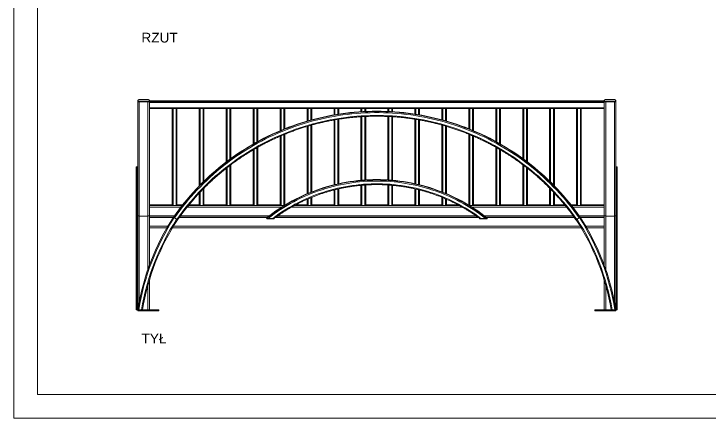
# Model space of a CAD drawing. Header units: millimetres. Extents: x -10595 to -4655, y -2537 to 1663.
# Drawn here: x -10595 to -7625, y -2537 to -812 of the extents above; entities that cross this region are included whole.
import ezdxf

# ---------------------------------------------------------------- set-up
doc = ezdxf.new("R2010")
doc.units = ezdxf.units.MM
doc.layers.add('tabelka', color=155, linetype='Continuous')
doc.layers.add('WYMIAR', color=96, linetype='Continuous')

# ---------------------------------------------------------------- blocks, each defined once
blk = doc.blocks.new('tyl')
at = {"linetype": 'Continuous', "lineweight": 0}
for p, q in [((1785.1, 625.4), (1782.1, 625)), ((1782.1, 625), (1782.1, 619.2)), ((1825.9, 625.4), (1785.1, 625.4)), ((1828.9, 625), (1825.9, 625.4)), ((1828.9, 619.2), (1828.9, 625)), ((3775.1, 625.4), (3772.1, 625)), ((3772.1, 625), (3772.1, 619.2)), ((3815.9, 625.4), (3775.1, 625.4)), ((3818.9, 625), (3815.9, 625.4)), ((3818.9, 619.2), (3818.9, 625)), ((1780.5, 617.4), (1780.5, 622.7)), ((1780.5, 129), (1780.5, 617.4)), ((1782.1, 619.2), (1785.1, 618.7)), ((1782.1, 619.2), (1782.1, 617.2)), ((1782.1, 617.2), (1785.1, 616.8)), ((1785.1, 618.7), (1825.9, 618.7)), ((1785.1, 618.7), (1785.1, 616.8)), ((1785.1, 616.8), (1825.9, 616.8)), ((1786.9, 128.5), (1786.9, 616.5)), ((1824.1, 616.5), (1786.9, 616.5)), ((1824.1, 128.5), (1824.1, 616.5)), ((1825.9, 618.7), (1828.9, 619.2)), ((1825.9, 618.7), (1825.9, 616.8)), ((1825.9, 616.8), (1828.9, 617.2)), ((1828.9, 619.2), (1828.9, 617.2)), ((1830.5, 622.7), (1830.5, 617.4)), ((3770.5, 620.2), (1830.5, 620.2)), ((3770.5, 620.2), (1830.5, 620.2)), ((1830.5, 129), (1830.5, 617.4)), ((3770.5, 617.1), (1830.5, 617.1)), ((3770.5, 612.6), (1830.5, 612.6)), ((3770.5, 622.7), (3770.5, 617.4)), ((3770.5, 617.4), (3770.5, 129)), ((3772.1, 619.2), (3772.1, 617.2)), ((3772.1, 619.2), (3775.1, 618.7)), ((3772.1, 617.2), (3775.1, 616.8)), ((3775.1, 618.7), (3775.1, 616.8)), ((3775.1, 618.7), (3815.9, 618.7)), ((3775.1, 616.8), (3815.9, 616.8)), ((3776.9, 616.5), (3776.9, 128.5)), ((3776.9, 616.5), (3814.1, 616.5)), ((3814.1, 616.5), (3814.1, 128.5)), ((3815.9, 618.7), (3818.9, 619.2)), ((3815.9, 618.7), (3815.9, 616.8)), ((3815.9, 616.8), (3818.9, 617.2)), ((3818.9, 619.2), (3818.9, 617.2)), ((3820.5, 617.4), (3820.5, 622.7)), ((3820.5, 617.4), (3820.5, 129)), ((3770.5, 590.8), (1830.5, 590.8)), ((1830.5, 587.3), (3770.5, 587.3)), ((1927.9, 175.6), (1927.9, 587.3)), ((1928, 173.5), (1928, 587.3)), ((1932, 172.8), (1932, 587.3)), ((1944, 172.8), (1944, 587.3)), ((1948, 173.5), (1948, 587.3)), ((2042.9, 257), (2042.9, 587.3)), ((2043, 257), (2043, 587.3)), ((2047, 261.1), (2047, 587.3)), ((2059, 273.1), (2059, 587.3)), ((2063, 277), (2063, 587.3)), ((2157.9, 359), (2157.9, 587.3)), ((2158, 359.1), (2158, 587.3)), ((2162, 362.1), (2162, 587.3)), ((2174, 371.1), (2174, 587.3)), ((2178, 374), (2178, 587.3)), ((2272.9, 435.5), (2272.9, 587.3)), ((2273, 435.6), (2273, 587.3)), ((2277, 437.8), (2277, 587.3)), ((2289, 444.6), (2289, 587.3)), ((2293, 446.7), (2293, 587.3)), ((2387.9, 492.6), (2387.9, 587.3)), ((2388, 492.6), (2388, 587.3)), ((2392, 494.3), (2392, 587.3)), ((2404, 499.2), (2404, 587.3)), ((2408, 500.8), (2408, 587.3)), ((2502.9, 533.5), (2502.9, 587.3)), ((2503, 533.5), (2503, 587.3)), ((2507, 534.7), (2507, 587.3)), ((2519, 538.1), (2519, 587.3)), ((2523, 539.1), (2523, 587.3)), ((2617.9, 560.2), (2617.9, 587.3)), ((2618, 560.2), (2618, 587.3)), ((2622, 560.9), (2622, 587.3)), ((2634, 562.9), (2634, 587.3)), ((2638, 563.5), (2638, 587.3)), ((2732.9, 573.9), (2732.9, 587.3)), ((2733, 573.9), (2733, 587.3)), ((2737, 574.2), (2737, 587.3)), ((2749, 574.8), (2749, 587.3)), ((2753, 575), (2753, 587.3)), ((2847.9, 575), (2847.9, 587.3)), ((2848, 575), (2848, 587.3)), ((2852, 574.8), (2852, 587.3)), ((2864, 574.2), (2864, 587.3)), ((2868, 573.9), (2868, 587.3)), ((2962.9, 563.5), (2962.9, 587.3)), ((2963, 563.5), (2963, 587.3)), ((2967, 562.9), (2967, 587.3)), ((2979, 560.9), (2979, 587.3)), ((2983, 560.2), (2983, 587.3)), ((3077.9, 539.2), (3077.9, 587.3)), ((3078, 539.2), (3078, 587.3)), ((3082, 538.1), (3082, 587.3)), ((3094, 534.7), (3094, 587.3)), ((3098, 533.5), (3098, 587.3)), ((3192.9, 500.8), (3192.9, 587.3)), ((3193, 500.8), (3193, 587.3)), ((3197, 499.2), (3197, 587.3)), ((3209, 494.3), (3209, 587.3)), ((3213, 492.6), (3213, 587.3)), ((3307.9, 446.8), (3307.9, 587.3)), ((3308, 446.8), (3308, 587.3)), ((3312, 444.6), (3312, 587.3)), ((3324, 437.8), (3324, 587.3)), ((3328, 435.6), (3328, 587.3)), ((3422.9, 374), (3422.9, 587.3)), ((3423, 374), (3423, 587.3)), ((3427, 371.1), (3427, 587.3)), ((3439, 362.1), (3439, 587.3)), ((3443, 359.1), (3443, 587.3)), ((3537.9, 277), (3537.9, 587.3)), ((3538, 277), (3538, 587.3)), ((3542, 273.1), (3542, 587.3)), ((3554, 261.1), (3554, 587.3)), ((3558, 257), (3558, 587.3)), ((3652.9, 175.6), (3652.9, 587.3)), ((3653, 173.5), (3653, 587.3)), ((3657, 172.8), (3657, 587.3)), ((3669, 172.8), (3669, 587.3)), ((3673, 173.5), (3673, 587.3)), ((2617.9, 261.8), (2617.9, 538.3)), ((2618, 261.8), (2618, 538.4)), ((2622, 262.8), (2622, 539.1)), ((2634, 265.6), (2634, 541.1)), ((2638, 266.5), (2638, 541.7)), ((2732.9, 281), (2732.9, 552.3)), ((2733, 281), (2733, 552.3)), ((2737, 281.4), (2737, 552.6)), ((2749, 282.3), (2749, 553.2)), ((2753, 282.5), (2753, 553.4)), ((2847.9, 282.6), (2847.9, 553.4)), ((2848, 282.5), (2848, 553.4)), ((2852, 282.3), (2852, 553.2)), ((2864, 281.4), (2864, 552.6)), ((2868, 281.1), (2868, 552.3)), ((2962.9, 266.5), (2962.9, 541.7)), ((2963, 266.5), (2963, 541.7)), ((2967, 265.6), (2967, 541.1)), ((2979, 262.8), (2979, 539.1)), ((2983, 261.8), (2983, 538.4)), ((2502.9, 223.3), (2502.9, 511.1)), ((2503, 223.4), (2503, 511.1)), ((2507, 225.1), (2507, 512.3)), ((2519, 230), (2519, 515.7)), ((2523, 231.5), (2523, 516.8)), ((3077.9, 231.6), (3077.9, 516.9)), ((3078, 231.6), (3078, 516.8)), ((3082, 230), (3082, 515.7)), ((3094, 225.1), (3094, 512.3)), ((3098, 223.4), (3098, 511.1)), ((2404, 172.8), (2404, 476)), ((2408, 174.7), (2408, 477.6)), ((3192.9, 175.6), (3192.9, 477.7)), ((3193, 174.7), (3193, 477.7)), ((3197, 172.8), (3197, 476)), ((2387.9, 175.6), (2387.9, 469.3)), ((2388, 173.5), (2388, 469.3)), ((2392, 172.8), (2392, 471)), ((3209, 172.8), (3209, 471)), ((3213, 173.5), (3213, 469.3)), ((2289, 172.8), (2289, 420.1)), ((2293, 173.5), (2293, 422.3)), ((3307.9, 175.6), (3307.9, 422.4)), ((3308, 173.5), (3308, 422.3)), ((3312, 172.8), (3312, 420.1)), ((2272.9, 175.6), (2272.9, 410.8)), ((2273, 173.5), (2273, 410.8)), ((2277, 172.8), (2277, 413.2)), ((3324, 172.8), (3324, 413.2)), ((3328, 173.5), (3328, 410.8)), ((1780.5, 363.5), (1780.4, 346.3)), ((1780.5, 363.9), (1780.5, 363.5)), ((1780.5, 353.2), (1780.5, 363.5)), ((3820.5, 364.5), (3820.6, 363.5)), ((3820.6, 353.2), (3820.6, 363.5)), ((3820.6, 363.5), (3820.8, 346.3)), ((1774.5, 338), (1774.5, -271.5)), ((1775, 338.5), (1775, -271.5)), ((1775, 338.5), (1780, 338.5)), ((1780, 338.5), (1780, -271.5)), ((1780.4, 336), (1780.5, 353.2)), ((1780.4, 336), (1780.4, 346.3)), ((2157.9, 175.6), (2157.9, 332.1)), ((2158, 173.5), (2158, 332.2)), ((2162, 172.8), (2162, 335.3)), ((2174, 172.8), (2174, 344.5)), ((2178, 173.5), (2178, 347.5)), ((3422.9, 175.6), (3422.9, 347.6)), ((3423, 173.5), (3423, 347.5)), ((3427, 172.8), (3427, 344.5)), ((3439, 172.8), (3439, 335.3)), ((3443, 173.5), (3443, 332.2)), ((3820.8, 336), (3820.6, 353.2)), ((3820.8, 336), (3820.8, 346.3)), ((3821, 338.5), (3821, -271.5)), ((3826, 338.5), (3821, 338.5)), ((3826, 338.5), (3826, -271.5)), ((3826.5, 338), (3826.5, -271.5)), ((2059, 172.8), (2059, 243.1)), ((2063, 173.5), (2063, 247.2)), ((2617.9, 175.6), (2617.9, 239.6)), ((2618, 173.5), (2618, 239.6)), ((2622, 172.8), (2622, 240.6)), ((2634, 172.8), (2634, 243.5)), ((2638, 173.5), (2638, 244.4)), ((2732.9, 175.6), (2732.9, 259.4)), ((2733, 173.5), (2733, 259.4)), ((2737, 172.8), (2737, 259.7)), ((2749, 172.8), (2749, 260.7)), ((2753, 173.5), (2753, 260.9)), ((2847.9, 175.6), (2847.9, 260.9)), ((2848, 173.5), (2848, 260.9)), ((2852, 172.8), (2852, 260.7)), ((2864, 172.8), (2864, 259.7)), ((2868, 173.5), (2868, 259.4)), ((2962.9, 175.6), (2962.9, 244.4)), ((2963, 173.5), (2963, 244.4)), ((2967, 172.8), (2967, 243.5)), ((2979, 172.8), (2979, 240.6)), ((2983, 173.5), (2983, 239.6)), ((3537.9, 175.6), (3537.9, 247.3)), ((3538, 173.5), (3538, 247.3)), ((3542, 172.8), (3542, 243.1)), ((2042.9, 175.6), (2042.9, 226.3)), ((2043, 173.5), (2043, 226.4)), ((2047, 172.8), (2047, 230.6)), ((2523, 173.5), (2523, 208.4)), ((3077.9, 175.6), (3077.9, 208.4)), ((3078, 173.5), (3078, 208.4)), ((3554, 172.8), (3554, 230.6)), ((3558, 173.5), (3558, 226.4)), ((2502.9, 175.6), (2502.9, 200)), ((2503, 173.5), (2503, 200)), ((2507, 172.8), (2507, 201.7)), ((2519, 172.8), (2519, 206.8)), ((3082, 172.8), (3082, 206.8)), ((3094, 172.8), (3094, 201.7)), ((3098, 173.5), (3098, 200)), ((1927.9, 176.1), (1830.5, 176.1)), ((1830.5, 176), (1927.9, 176)), ((1830.5, 173.1), (1928.9, 173.1)), ((1830.5, 165.6), (1964, 165.6)), ((1927.9, 175.6), (1928, 173.5)), ((1932, 172.8), (1944, 172.8)), ((1947.1, 173.1), (1969.7, 173.1)), ((1972.1, 176.1), (1948, 176.1)), ((1948, 176), (1972, 176)), ((1990.6, 165.6), (2393.4, 165.6)), ((1996.6, 173.1), (2043.9, 173.1)), ((1999, 176), (2042.9, 176)), ((2042.9, 176.1), (1999.1, 176.1)), ((2042.9, 175.6), (2043, 173.5)), ((2047, 172.8), (2059, 172.8)), ((2062.1, 173.1), (2158.9, 173.1)), ((2157.9, 176.1), (2063, 176.1)), ((2063, 176), (2157.9, 176)), ((2157.9, 175.6), (2158, 173.5)), ((2162, 172.8), (2174, 172.8)), ((2177.1, 173.1), (2273.9, 173.1)), ((2272.9, 176.1), (2178, 176.1)), ((2178, 176), (2272.9, 176)), ((2272.9, 175.6), (2273, 173.5)), ((2277, 172.8), (2289, 172.8)), ((2292.1, 173.1), (2388.9, 173.1)), ((2387.9, 176.1), (2293, 176.1)), ((2293, 176), (2387.9, 176)), ((2387.9, 175.6), (2388, 173.5)), ((2392, 172.8), (2404, 172.8)), ((2410.4, 176.1), (2408, 176.1)), ((2408, 176), (2410.2, 176)), ((2434.8, 165.6), (3166.2, 165.6)), ((2448.1, 173.1), (2503.9, 173.1)), ((2453.7, 176), (2502.9, 176)), ((2502.9, 176.1), (2453.9, 176.1)), ((2502.9, 175.6), (2503, 173.5)), ((2507, 172.8), (2519, 172.8)), ((2522.1, 173.1), (2618.9, 173.1)), ((2617.9, 176.1), (2523, 176.1)), ((2523, 176), (2617.9, 176)), ((2617.9, 175.6), (2618, 173.5)), ((2622, 172.8), (2634, 172.8)), ((2637.1, 173.1), (2733.9, 173.1)), ((2732.9, 176.1), (2638, 176.1)), ((2638, 176), (2732.9, 176)), ((2732.9, 175.6), (2733, 173.5)), ((2737, 172.8), (2749, 172.8)), ((2752.1, 173.1), (2848.9, 173.1)), ((2847.9, 176.1), (2753, 176.1)), ((2753, 176), (2847.9, 176)), ((2847.9, 175.6), (2848, 173.5)), ((2852, 172.8), (2864, 172.8)), ((2867.1, 173.1), (2963.9, 173.1)), ((2962.9, 176.1), (2868, 176.1)), ((2868, 176), (2962.9, 176)), ((2962.9, 175.6), (2963, 173.5)), ((2967, 172.8), (2979, 172.8)), ((2982.1, 173.1), (3078.9, 173.1)), ((3077.9, 176.1), (2983, 176.1)), ((2983, 176), (3077.9, 176)), ((3077.9, 175.6), (3078, 173.5)), ((3082, 172.8), (3094, 172.8)), ((3097.1, 173.1), (3152.9, 173.1)), ((3147.1, 176.1), (3098, 176.1)), ((3098, 176), (3147.3, 176)), ((3192.9, 176.1), (3190.6, 176.1)), ((3190.7, 176), (3192.9, 176)), ((3192.9, 175.6), (3193, 174.7)), ((3197, 172.8), (3209, 172.8)), ((3207.5, 165.6), (3610.4, 165.6)), ((3212.1, 173.1), (3308.9, 173.1)), ((3307.9, 176.1), (3213, 176.1)), ((3213, 176), (3307.9, 176)), ((3307.9, 175.6), (3308, 173.5)), ((3312, 172.8), (3324, 172.8)), ((3327.1, 173.1), (3423.9, 173.1)), ((3422.9, 176.1), (3328, 176.1)), ((3328, 176), (3422.9, 176)), ((3422.9, 175.6), (3423, 173.5)), ((3427, 172.8), (3439, 172.8)), ((3442.1, 173.1), (3538.9, 173.1)), ((3537.9, 176.1), (3443, 176.1)), ((3443, 176), (3537.9, 176)), ((3537.9, 175.6), (3538, 173.5)), ((3542, 172.8), (3554, 172.8)), ((3557.1, 173.1), (3604.4, 173.1)), ((3601.9, 176.1), (3558, 176.1)), ((3558, 176), (3602, 176)), ((3652.9, 176.1), (3628.9, 176.1)), ((3629, 176), (3652.9, 176)), ((3631.3, 173.1), (3653.9, 173.1)), ((3637, 165.6), (3770.5, 165.6)), ((3652.9, 175.6), (3653, 173.5)), ((3657, 172.8), (3669, 172.8)), ((3672.1, 173.1), (3770.5, 173.1)), ((3770.5, 176.1), (3673, 176.1)), ((3673, 176), (3770.5, 176)), ((1780.5, -226), (1780.5, 129)), ((1786.9, 128.5), (1824.1, 128.5)), ((1786.9, -236.1), (1786.9, 128.5)), ((1824.1, -99.2), (1824.1, 128.5)), ((1830.5, -81.3), (1830.5, 129)), ((1830.5, 129), (1939.4, 129)), ((1830.5, 123.7), (1933, 123.7)), ((1830.5, 122.1), (1932, 122.1)), ((1831, 122.5), (1860, 122.5)), ((1860.5, 123), (1860.5, 123.7)), ((1936.4, 121.6), (1946.4, 115)), ((1957.8, 122.1), (2332, 122.1)), ((1958.9, 123.7), (2334.1, 123.7)), ((1962.7, 129), (2341, 129)), ((2330.5, 120.9), (2330.5, 119.2)), ((2367.4, 122.1), (3233.6, 122.1)), ((2369.6, 123.7), (3231.4, 123.7)), ((2377, 129), (3224, 129)), ((2785.5, 123), (2785.5, 123.7)), ((2815, 122.5), (2786, 122.5)), ((2815.5, 123.7), (2815.5, 123)), ((3260, 129), (3638.3, 129)), ((3266.9, 123.7), (3642.1, 123.7)), ((3268.9, 122.1), (3643.2, 122.1)), ((3270.5, 120.9), (3270.5, 119.2)), ((3270.5, 120.8), (3271.3, 120.7)), ((3271.3, 120.7), (3271.3, 118.7)), ((3664.6, 121.6), (3654.6, 115)), ((3664, 129), (3770.5, 129)), ((3667.7, 123.7), (3770.5, 123.7)), ((3669, 122.1), (3770.5, 122.1)), ((3740.5, 123.7), (3740.5, 123)), ((3741, 122.5), (3770, 122.5)), ((3770.5, 129), (3770.5, -81.3)), ((3776.9, 128.5), (3814.1, 128.5)), ((3776.9, 128.5), (3776.9, -99.2)), ((3814.1, 128.5), (3814.1, -236.1)), ((3820.5, 129), (3820.5, -226)), ((2331.6, 116.7), (2331.6, 118.7)), ((2334.6, 118.3), (2331.6, 118.7)), ((2334.6, 116.3), (2331.6, 116.7)), ((2334.6, 116.3), (2334.6, 118.3)), ((2359, 118.3), (2334.6, 118.3)), ((2359, 116.3), (2334.6, 116.3)), ((2356.3, 118.4), (2336.7, 118.4)), ((2361.4, 118.6), (2359, 118.3)), ((2359, 116.3), (2359, 118.3)), ((2362, 116.7), (2359, 116.3)), ((2362, 116.7), (2362, 118.6)), ((3239, 116.7), (3239, 118.6)), ((3242, 116.3), (3239, 116.7)), ((3242, 118.3), (3239.6, 118.6)), ((3268.3, 118.3), (3242, 118.3)), ((3242, 116.3), (3242, 118.3)), ((3268.3, 116.3), (3242, 116.3)), ((3264.3, 118.4), (3244.7, 118.4)), ((3271.3, 118.7), (3268.3, 118.3)), ((3268.3, 116.3), (3268.3, 118.3)), ((3271.3, 116.7), (3268.3, 116.3)), ((3271.3, 116.7), (3271.3, 118.7)), ((1830.5, 84.9), (1909.1, 84.9)), ((1830.5, 78.5), (1905.3, 78.5)), ((1928.5, 78.5), (3672.5, 78.5)), ((1932.3, 84.9), (3668.7, 84.9)), ((3691.9, 84.9), (3770.5, 84.9)), ((3695.6, 78.5), (3770.5, 78.5)), ((1830.5, -271.5), (1830.5, -144.3)), ((3770.5, -144.3), (3770.5, -271.5)), ((1824.1, -271.5), (1824.1, -166.3)), ((3776.9, -166.3), (3776.9, -271.5)), ((1780.5, -226), (1780.5, -271.5)), ((3820.5, -226), (3820.5, -271.5)), ((1775, -271.5), (1780, -271.5)), ((1784.5, -271.5), (1780.5, -271.5)), ((1780.5, -271.5), (1780.5, -272)), ((1870.5, -272), (1780.5, -272)), ((1780.5, -272), (1780.5, -276)), ((1870.5, -276), (1780.5, -276)), ((1780.5, -276), (1780.5, -276.5)), ((1870.5, -276.5), (1780.5, -276.5)), ((1784.5, -271.5), (1796.7, -271.5)), ((1870.5, -271.5), (1796.7, -271.5)), ((1870.5, -271.5), (1870.5, -272)), ((1870.5, -272), (1870.5, -276)), ((1870.5, -276), (1870.5, -276.5)), ((3730.5, -272), (3730.5, -271.5)), ((3730.5, -271.5), (3804.3, -271.5)), ((3730.5, -272), (3820.5, -272)), ((3730.5, -276), (3730.5, -272)), ((3730.5, -276), (3820.5, -276)), ((3730.5, -276.5), (3730.5, -276)), ((3730.5, -276.5), (3820.5, -276.5)), ((3804.3, -271.5), (3816.4, -271.5)), ((3816.4, -271.5), (3820.5, -271.5)), ((3820.5, -272), (3820.5, -271.5)), ((3820.5, -276), (3820.5, -272)), ((3820.5, -276.5), (3820.5, -276)), ((3821, -271.5), (3826, -271.5))]:
    blk.add_line(p, q, dxfattribs=at)
at = {"linetype": 'Continuous', "lineweight": 0, "flags": 128}
for points in [[(1786.9, 616.5), (1785.6, 616.5), (1784.4, 616.6), (1783.3, 616.7), (1782.4, 616.8), (1781.6, 616.9), (1781, 617.1), (1780.6, 617.3), (1780.5, 617.4)], [(1830.5, 617.4), (1830.4, 617.3), (1830, 617.1), (1829.4, 616.9), (1828.6, 616.8), (1827.6, 616.7), (1826.5, 616.6), (1825.3, 616.5), (1824.1, 616.5)], [(3770.5, 617.4), (3770.6, 617.3), (3771, 617.1), (3771.6, 616.9), (3772.4, 616.8), (3773.3, 616.7), (3774.4, 616.6), (3775.6, 616.5), (3776.9, 616.5)], [(3814.1, 616.5), (3815.3, 616.5), (3816.5, 616.6), (3817.6, 616.7), (3818.6, 616.8), (3819.4, 616.9), (3820, 617.1), (3820.4, 617.3), (3820.5, 617.4)], [(3663.3, 120.7), (3652.2, 136.4), (3640.9, 151.8), (3629.2, 167), (3617.2, 182.1), (3605, 196.9), (3592.5, 211.4), (3579.7, 225.8), (3566.7, 239.9), (3553.4, 253.7), (3539.8, 267.4), (3526, 280.7), (3512, 293.8), (3497.7, 306.7), (3483.2, 319.3), (3468.4, 331.6), (3453.4, 343.7), (3438.2, 355.5), (3422.8, 367), (3407.1, 378.2), (3391.3, 389.1), (3375.2, 399.8), (3359, 410.1), (3342.6, 420.1), (3326, 429.9), (3309.2, 439.3), (3292.2, 448.5), (3275.1, 457.3), (3257.8, 465.8), (3240.3, 474), (3222.7, 481.8), (3205, 489.4), (3187.1, 496.6), (3169.1, 503.5), (3150.9, 510.1), (3132.7, 516.3), (3114.3, 522.2), (3095.8, 527.7), (3077.2, 533), (3058.5, 537.8), (3039.8, 542.4), (3020.9, 546.6), (3002, 550.4), (2983, 553.9), (2964, 557.1), (2944.9, 559.9), (2925.7, 562.4), (2906.5, 564.5), (2887.3, 566.2), (2868, 567.6), (2848.8, 568.7), (2829.5, 569.4), (2810.2, 569.8), (2790.8, 569.8), (2771.5, 569.4), (2752.2, 568.7), (2732.9, 567.6), (2713.7, 566.2), (2694.4, 564.5), (2675.3, 562.4), (2656.1, 559.9), (2637, 557.1), (2617.9, 553.9), (2599, 550.4), (2580, 546.6), (2561.2, 542.4), (2542.4, 537.8), (2523.8, 533), (2505.2, 527.7), (2486.7, 522.2), (2468.3, 516.3), (2450.1, 510.1), (2431.9, 503.5), (2413.9, 496.6), (2396, 489.4), (2378.3, 481.8), (2360.7, 474), (2343.2, 465.8), (2325.9, 457.3), (2308.8, 448.5), (2291.8, 439.3), (2275, 429.9), (2258.4, 420.1), (2242, 410.1), (2225.7, 399.8), (2209.7, 389.1), (2193.8, 378.2), (2178.2, 367), (2162.8, 355.5), (2147.6, 343.7), (2132.6, 331.6), (2117.8, 319.3), (2103.3, 306.7), (2089, 293.8), (2074.9, 280.7), (2061.1, 267.4), (2047.6, 253.7), (2034.3, 239.9), (2021.3, 225.8), (2008.5, 211.4), (1996, 196.9), (1983.7, 182.1), (1971.8, 167), (1960.1, 151.8), (1948.7, 136.4), (1937.7, 120.7)], [(3640, 160.1), (3633, 169.2), (3621.1, 184.1), (3609, 198.9), (3596.6, 213.4), (3583.9, 227.7), (3571, 241.7), (3557.8, 255.5), (3544.3, 269.1), (3530.6, 282.5), (3516.6, 295.5), (3502.5, 308.4), (3488, 320.9), (3473.4, 333.3), (3458.5, 345.3), (3443.4, 357.1), (3428.1, 368.6), (3412.6, 379.8), (3396.9, 390.7), (3380.9, 401.3), (3364.8, 411.7), (3348.5, 421.8), (3332, 431.5), (3315.4, 441), (3298.5, 450.2), (3281.5, 459), (3264.3, 467.6), (3247, 475.8), (3229.6, 483.7), (3211.9, 491.3), (3194.2, 498.6), (3176.3, 505.6), (3158.3, 512.2), (3140.2, 518.5), (3121.9, 524.5), (3103.6, 530.1), (3085.1, 535.5), (3066.6, 540.4), (3048, 545.1), (3029.2, 549.4), (3010.4, 553.4), (2991.6, 557), (2972.7, 560.3), (2953.7, 563.2), (2934.6, 565.8), (2915.6, 568.1), (2896.4, 570), (2877.3, 571.6), (2858.1, 572.8), (2838.9, 573.6), (2819.7, 574.2), (2800.5, 574.3), (2781.3, 574.2), (2762.1, 573.6), (2742.9, 572.8), (2723.7, 571.6), (2704.5, 570), (2685.4, 568.1), (2666.3, 565.8), (2647.3, 563.2), (2628.3, 560.3), (2609.4, 557), (2590.5, 553.4), (2571.7, 549.4), (2553, 545.1), (2534.4, 540.4), (2515.9, 535.5), (2497.4, 530.1), (2479.1, 524.5), (2460.8, 518.5), (2442.7, 512.2), (2424.7, 505.6), (2406.8, 498.6), (2389, 491.3), (2371.4, 483.7), (2354, 475.8), (2336.6, 467.6), (2319.5, 459), (2302.5, 450.2), (2285.6, 441), (2269, 431.5), (2252.5, 421.8), (2236.2, 411.7), (2220.1, 401.3), (2204.1, 390.7), (2188.4, 379.8), (2172.9, 368.6), (2157.6, 357.1), (2142.5, 345.3), (2127.6, 333.3), (2113, 320.9), (2098.5, 308.4), (2084.3, 295.5), (2070.4, 282.5), (2056.7, 269.1), (2043.2, 255.5), (2030, 241.7), (2017.1, 227.7), (2004.4, 213.4), (1992, 198.9), (1979.8, 184.1), (1968, 169.2), (1962.5, 162.1)], [(3641.8, 159.4), (3633.8, 169.8), (3622, 184.8), (3609.8, 199.6), (3597.4, 214.1), (3584.7, 228.5), (3571.8, 242.5), (3558.6, 256.4), (3545.1, 270), (3531.4, 283.4), (3517.5, 296.5), (3503.3, 309.4), (3488.8, 322), (3474.2, 334.3), (3459.3, 346.4), (3444.2, 358.2), (3428.9, 369.7), (3413.3, 380.9), (3397.6, 391.9), (3381.7, 402.6), (3365.5, 413), (3349.2, 423), (3332.7, 432.8), (3316, 442.3), (3299.2, 451.5), (3282.1, 460.4), (3265, 469), (3247.6, 477.2), (3230.1, 485.2), (3212.5, 492.8), (3194.7, 500.1), (3176.8, 507.1), (3158.8, 513.7), (3140.6, 520.1), (3122.4, 526.1), (3104, 531.7), (3085.5, 537.1), (3067, 542.1), (3048.3, 546.7), (3029.6, 551), (3010.7, 555), (2991.9, 558.7), (2972.9, 561.9), (2953.9, 564.9), (2934.8, 567.5), (2915.7, 569.8), (2896.6, 571.7), (2877.4, 573.3), (2858.2, 574.5), (2839, 575.3), (2819.7, 575.9), (2800.5, 576), (2781.3, 575.9), (2762, 575.3), (2742.8, 574.5), (2723.6, 573.3), (2704.4, 571.7), (2685.3, 569.8), (2666.2, 567.5), (2647.1, 564.9), (2628.1, 561.9), (2609.1, 558.7), (2590.2, 555), (2571.4, 551), (2552.7, 546.7), (2534, 542.1), (2515.5, 537.1), (2497, 531.7), (2478.6, 526.1), (2460.4, 520.1), (2442.2, 513.7), (2424.2, 507.1), (2406.3, 500.1), (2388.5, 492.8), (2370.9, 485.2), (2353.4, 477.2), (2336, 469), (2318.8, 460.4), (2301.8, 451.5), (2285, 442.3), (2268.3, 432.8), (2251.8, 423), (2235.5, 413), (2219.3, 402.6), (2203.4, 391.9), (2187.7, 380.9), (2172.1, 369.7), (2156.8, 358.2), (2141.7, 346.4), (2126.8, 334.3), (2112.1, 322), (2097.7, 309.4), (2083.5, 296.5), (2069.6, 283.4), (2055.9, 270), (2042.4, 256.4), (2029.2, 242.5), (2016.3, 228.5), (2003.6, 214.1), (1991.2, 199.6), (1979, 184.8), (1967.1, 169.8), (1963.6, 165.3)], [(3653.3, 114.2), (3642.3, 129.7), (3631.1, 144.9), (3619.5, 160), (3607.7, 174.8), (3595.6, 189.4), (3583.3, 203.8), (3570.6, 218), (3557.8, 231.9), (3544.6, 245.6), (3531.2, 259.1), (3517.6, 272.3), (3503.7, 285.3), (3489.6, 298), (3475.2, 310.4), (3460.6, 322.6), (3445.8, 334.5), (3430.7, 346.2), (3415.5, 357.5), (3400, 368.6), (3384.4, 379.4), (3368.5, 389.9), (3352.5, 400.1), (3336.2, 410.1), (3319.8, 419.7), (3303.2, 429), (3286.4, 438), (3269.5, 446.7), (3252.4, 455.1), (3235.1, 463.2), (3217.8, 471), (3200.2, 478.5), (3182.5, 485.6), (3164.7, 492.4), (3146.8, 498.9), (3128.8, 505.1), (3110.6, 510.9), (3092.3, 516.4), (3074, 521.5), (3055.5, 526.3), (3037, 530.8), (3018.4, 535), (2999.7, 538.8), (2980.9, 542.2), (2962.1, 545.4), (2943.2, 548.1), (2924.3, 550.6), (2905.3, 552.7), (2886.3, 554.4), (2867.3, 555.8), (2848.2, 556.8), (2829.1, 557.5), (2810, 557.9), (2790.9, 557.9), (2771.9, 557.5), (2752.8, 556.8), (2733.7, 555.8), (2714.7, 554.4), (2695.7, 552.7), (2676.7, 550.6), (2657.8, 548.1), (2638.9, 545.4), (2620.1, 542.2), (2601.3, 538.8), (2582.6, 535), (2564, 530.8), (2545.5, 526.3), (2527, 521.5), (2508.6, 516.4), (2490.4, 510.9), (2472.2, 505.1), (2454.2, 498.9), (2436.3, 492.4), (2418.4, 485.6), (2400.8, 478.5), (2383.2, 471), (2365.8, 463.2), (2348.6, 455.1), (2331.5, 446.7), (2314.6, 438), (2297.8, 429), (2281.2, 419.7), (2264.8, 410.1), (2248.5, 400.1), (2232.5, 389.9), (2216.6, 379.4), (2200.9, 368.6), (2185.5, 357.5), (2170.2, 346.2), (2155.2, 334.5), (2140.4, 322.6), (2125.8, 310.4), (2111.4, 298), (2097.3, 285.3), (2083.4, 272.3), (2069.8, 259.1), (2056.4, 245.6), (2043.2, 231.9), (2030.3, 218), (2017.7, 203.8), (2005.4, 189.4), (1993.3, 174.8), (1981.5, 160), (1969.9, 144.9), (1958.7, 129.7), (1947.7, 114.2)], [(3270.5, 120.9), (3257.6, 130.9), (3244.5, 140.6), (3231.2, 150), (3217.6, 159.1), (3203.9, 168), (3190, 176.5), (3175.9, 184.7), (3161.6, 192.7), (3147.1, 200.3), (3132.5, 207.6), (3117.8, 214.6), (3102.8, 221.3), (3087.8, 227.6), (3072.6, 233.6), (3057.2, 239.3), (3041.8, 244.7), (3026.2, 249.7), (3010.5, 254.4), (2994.8, 258.8), (2978.9, 262.8), (2963, 266.5), (2946.9, 269.8), (2930.8, 272.8), (2914.7, 275.4), (2898.5, 277.7), (2882.2, 279.6), (2865.9, 281.2), (2849.6, 282.4), (2833.2, 283.3), (2816.9, 283.9), (2800.5, 284), (2784.1, 283.9), (2767.8, 283.3), (2751.4, 282.4), (2735.1, 281.2), (2718.8, 279.6), (2702.5, 277.7), (2686.3, 275.4), (2670.2, 272.8), (2654.1, 269.8), (2638, 266.5), (2622.1, 262.8), (2606.2, 258.8), (2590.4, 254.4), (2574.8, 249.7), (2559.2, 244.7), (2543.8, 239.3), (2528.4, 233.6), (2513.2, 227.6), (2498.2, 221.3), (2483.2, 214.6), (2468.5, 207.6), (2453.8, 200.3), (2439.4, 192.7), (2425.1, 184.7), (2411, 176.5), (2397.1, 168), (2383.4, 159.1), (2369.8, 150), (2356.5, 140.6), (2343.4, 130.9), (2330.5, 120.9)], [(3270.5, 119.2), (3257.6, 129.2), (3244.5, 138.9), (3231.2, 148.3), (3217.6, 157.4), (3203.9, 166.3), (3190, 174.8), (3175.9, 183), (3161.6, 191), (3147.1, 198.6), (3132.5, 205.9), (3117.8, 212.9), (3102.8, 219.6), (3087.8, 225.9), (3072.6, 231.9), (3057.2, 237.6), (3041.8, 243), (3026.2, 248), (3010.5, 252.7), (2994.8, 257.1), (2978.9, 261.1), (2963, 264.8), (2946.9, 268.1), (2930.8, 271.1), (2914.7, 273.7), (2898.5, 276), (2882.2, 277.9), (2865.9, 279.5), (2849.6, 280.7), (2833.2, 281.6), (2816.9, 282.1), (2800.5, 282.3), (2784.1, 282.1), (2767.8, 281.6), (2751.4, 280.7), (2735.1, 279.5), (2718.8, 277.9), (2702.5, 276), (2686.3, 273.7), (2670.2, 271.1), (2654.1, 268.1), (2638, 264.8), (2622.1, 261.1), (2606.2, 257.1), (2590.4, 252.7), (2574.8, 248), (2559.2, 243), (2543.8, 237.6), (2528.4, 231.9), (2513.2, 225.9), (2498.2, 219.6), (2483.2, 212.9), (2468.5, 205.9), (2453.8, 198.6), (2439.4, 191), (2425.1, 183), (2411, 174.8), (2397.1, 166.3), (2383.4, 157.4), (2369.8, 148.3), (2356.5, 138.9), (2343.4, 129.2), (2330.5, 119.2)], [(3264.3, 118.4), (3251.3, 128.3), (3238.1, 138), (3224.7, 147.3), (3211.1, 156.4), (3197.3, 165.1), (3183.3, 173.6), (3169.1, 181.7), (3154.7, 189.6), (3140.2, 197.1), (3125.5, 204.3), (3110.7, 211.2), (3095.7, 217.8), (3080.5, 224), (3065.2, 229.9), (3049.8, 235.5), (3034.3, 240.7), (3018.7, 245.6), (3002.9, 250.2), (2987.1, 254.4), (2971.2, 258.3), (2955.2, 261.8), (2939.1, 265), (2922.9, 267.8), (2906.7, 270.3), (2890.5, 272.4), (2874.2, 274.2), (2857.8, 275.6), (2841.5, 276.7), (2825.1, 277.4), (2808.7, 277.8), (2792.3, 277.8), (2775.9, 277.4), (2759.5, 276.7), (2743.1, 275.6), (2726.8, 274.2), (2710.5, 272.4), (2694.2, 270.3), (2678, 267.8), (2661.9, 265), (2645.8, 261.8), (2629.8, 258.3), (2613.9, 254.4), (2598, 250.2), (2582.3, 245.6), (2566.7, 240.7), (2551.1, 235.5), (2535.7, 229.9), (2520.5, 224), (2505.3, 217.8), (2490.3, 211.2), (2475.5, 204.3), (2460.8, 197.1), (2446.2, 189.6), (2431.9, 181.7), (2417.7, 173.6), (2403.7, 165.1), (2389.9, 156.4), (2376.3, 147.3), (2362.9, 138), (2349.7, 128.3), (2336.7, 118.4)], [(3244.7, 118.4), (3231.7, 127.9), (3218.5, 137.2), (3205.1, 146.1), (3191.5, 154.7), (3177.7, 163.1), (3163.7, 171.1), (3149.6, 178.8), (3135.2, 186.3), (3120.8, 193.4), (3106.1, 200.2), (3091.4, 206.7), (3076.4, 212.8), (3061.4, 218.6), (3046.2, 224.2), (3030.9, 229.3), (3015.5, 234.2), (3000, 238.7), (2984.4, 242.8), (2968.7, 246.7), (2952.9, 250.1), (2937.1, 253.3), (2921.2, 256.1), (2905.2, 258.5), (2889.2, 260.6), (2873.1, 262.4), (2857, 263.8), (2840.9, 264.8), (2824.7, 265.5), (2808.6, 265.9), (2792.4, 265.9), (2776.3, 265.5), (2760.1, 264.8), (2744, 263.8), (2727.9, 262.4), (2711.8, 260.6), (2695.8, 258.5), (2679.8, 256.1), (2663.9, 253.3), (2648.1, 250.1), (2632.3, 246.7), (2616.6, 242.8), (2601, 238.7), (2585.5, 234.2), (2570.1, 229.3), (2554.8, 224.2), (2539.6, 218.6), (2524.5, 212.8), (2509.6, 206.7), (2494.9, 200.2), (2480.2, 193.4), (2465.7, 186.3), (2451.4, 178.8), (2437.3, 171.1), (2423.3, 163.1), (2409.5, 154.7), (2395.9, 146.1), (2382.5, 137.2), (2369.3, 127.9), (2356.3, 118.4)], [(1963.6, 165.3), (1955.5, 154.6), (1944.2, 139.2), (1933.2, 123.6)], [(1962.5, 162.1), (1956.4, 154), (1945.1, 138.6), (1934, 123.1)], [(1985.1, 158.8), (1984.4, 157.8), (1972.9, 142.8), (1961.7, 127.6), (1950.8, 112.2)], [(3667, 123.1), (3655.9, 138.6), (3644.6, 154), (3640, 160.1)], [(3667.8, 123.6), (3656.7, 139.2), (3645.4, 154.6), (3641.8, 159.4)], [(1933, 123.7), (1933.1, 123.7), (1933.2, 123.6), (1933.6, 123.4), (1934, 123.1), (1934.5, 122.8), (1935.1, 122.4), (1935.7, 122), (1936.4, 121.6)], [(3650.2, 112.2), (3639.3, 127.6), (3628.1, 142.8), (3624.7, 147.3)], [(3668, 123.7), (3667.9, 123.7), (3667.7, 123.6), (3667.4, 123.4), (3667, 123.1), (3666.5, 122.8), (3665.9, 122.4), (3665.3, 122), (3664.6, 121.6)], [(1946.4, 115), (1947, 114.7), (1947.5, 114.3), (1948, 114), (1948.4, 113.7), (1948.8, 113.5), (1949.2, 113.3), (1949.4, 113.1), (1949.6, 113)], [(3654.6, 115), (3654, 114.7), (3653.5, 114.3), (3653, 114), (3652.6, 113.7), (3652.2, 113.5), (3651.8, 113.3), (3651.6, 113.1), (3651.4, 113)]]:
    blk.add_lwpolyline(points, dxfattribs=at)
at = {"linetype": 'Continuous', "lineweight": 0}
for centre, radius, start, end in [((1782, 621), 2.29, 88.6481, 132.5294), ((1828.9, 621), 2.29, 47.4664, 91.3546), ((3772, 621), 2.29, 88.6481, 132.5294), ((3818.9, 621), 2.29, 47.4682, 91.3529), ((2800.5, -438.1), 1033.5, 147.0736, 170.7245), ((2800.5, -438.1), 1033.5, 147.0736, 170.7245), ((2800.5, -438.1), 1029.5, 147.0736, 170.6881), ((1831, 123), 0.5, 180, 270), ((1860, 123), 0.5, 270, 0), ((2330.5, 120.9), 0.0515, 133.7575, 187.5277), ((2331.6, 119.4), 1.12, 190.9278, 212.6348), ((2786, 123), 0.5, 180, 270), ((2815, 123), 0.5, 270, 0), ((3269.4, 119.4), 1.12, 327.3652, 349.0722), ((3270.4, 120.9), 0.0515, 352.4723, 46.2425), ((2800.5, -438.1), 1029.5, 9.3119, 32.9264), ((2800.5, -438.1), 1033.5, 9.2755, 32.9264), ((2800.5, -438.1), 1033.5, 9.2755, 32.9264), ((3741, 123), 0.5, 180, 270), ((3770, 123), 0.5, 270, 0), ((2800.5, -438.1), 1017.5, 147.0736, 170.5773), ((2800.5, -438.1), 1013.5, 147.0736, 170.5398), ((2800.5, -438.1), 1013.5, 9.4602, 32.9264), ((2800.5, -438.1), 1017.5, 9.4227, 32.9264)]:
    blk.add_arc(centre, radius, start, end, dxfattribs=at)
for centre, major_axis, ratio, start_param, end_param in [((1786.8, 336), (6.4, 0), 0.997352, 3.139157, 3.275747), ((1786.9, 353.1), (6.4, 0), 0.997352, 3.071738, 3.139157), ((3814.2, 353.1), (6.4, 0), 0.997352, 0.015017, 0.174172), ((3814.4, 335.9), (6.4, 0), 0.997352, 5.948497, 6.298203), ((1932, 173.5), (4, 0), 0.173736, 3.144663, 4.715459), ((1944, 173.5), (4, 0), 0.173736, 4.715459, 6.286255), ((2047, 173.5), (4, 0), 0.173736, 3.144663, 4.715459), ((2059, 173.5), (4, 0), 0.173736, 4.715459, 6.286255), ((2162, 173.5), (4, 0), 0.173736, 3.144663, 4.715459), ((2174, 173.5), (4, 0), 0.173736, 4.715459, 6.286255), ((2277, 173.5), (4, 0), 0.173736, 3.144663, 4.715459), ((2289, 173.5), (4, 0), 0.173736, 4.715459, 6.286255), ((2392, 173.5), (4, 0), 0.173736, 3.144663, 4.715459), ((2404, 173.5), (4, 0), 0.173736, 4.715459, 4.978814), ((2507, 173.5), (4, 0), 0.173736, 3.144663, 4.715459), ((2519, 173.5), (4, 0), 0.173736, 4.715459, 6.286255), ((2622, 173.5), (4, 0), 0.173736, 3.144663, 4.715459), ((2634, 173.5), (4, 0), 0.173736, 4.715459, 6.286255), ((2737, 173.5), (4, 0), 0.173736, 3.144663, 4.715459), ((2749, 173.5), (4, 0), 0.173736, 4.715459, 6.286255), ((2852, 173.5), (4, 0), 0.173736, 3.144663, 4.715459), ((2864, 173.5), (4, 0), 0.173736, 4.715459, 6.286255), ((2967, 173.5), (4, 0), 0.173736, 3.144663, 4.715459), ((2979, 173.5), (4, 0), 0.173736, 4.715459, 6.286255), ((3082, 173.5), (4, 0), 0.173736, 3.144663, 4.715459), ((3094, 173.5), (4, 0), 0.173736, 4.715459, 6.286255), ((3197, 173.5), (4, 0), 0.173736, 4.456342, 4.715459), ((3209, 173.5), (4, 0), 0.173736, 4.715459, 6.286255), ((3312, 173.5), (4, 0), 0.173736, 3.144663, 4.715459), ((3324, 173.5), (4, 0), 0.173736, 4.715459, 6.286255), ((3427, 173.5), (4, 0), 0.173736, 3.144663, 4.715459), ((3439, 173.5), (4, 0), 0.173736, 4.715459, 6.286255), ((3542, 173.5), (4, 0), 0.173736, 3.144663, 4.715459), ((3554, 173.5), (4, 0), 0.173736, 4.715459, 6.286255), ((3657, 173.5), (4, 0), 0.173736, 3.144663, 4.715459), ((3669, 173.5), (4, 0), 0.173736, 4.715459, 6.286255), ((1786.9, 129), (6.4, 0), 0.071356, 3.141593, 4.712389), ((1824.1, 129), (6.4, 0), 0.071356, 4.712389, 6.283185), ((3776.9, 129), (6.4, 0), 0.071356, 3.141593, 4.712389), ((3814.1, 129), (6.4, 0), 0.071356, 4.712389, 6.283185)]:
    blk.add_ellipse(centre, major_axis=major_axis, ratio=ratio, start_param=start_param, end_param=end_param, dxfattribs=at)
for points, knots in [([(1985.2, 158.7), (1987.5, 161.7), (1993.5, 169.4), (2003.5, 181.6), (2015, 195.3), (2026.9, 208.8), (2038.9, 222.1), (2051.2, 235.2), (2063.7, 248.1), (2076.5, 260.7), (2089.4, 273.1), (2102.6, 285.3), (2116, 297.3), (2129.6, 309.1), (2143.4, 320.6), (2157.4, 331.8), (2171.6, 342.8), (2186, 353.6), (2200.6, 364.1), (2215.4, 374.4), (2230.4, 384.4), (2245.5, 394.1), (2260.8, 403.6), (2276.3, 412.8), (2291.9, 421.8), (2307.7, 430.5), (2323.6, 438.9), (2339.7, 447), (2355.9, 454.8), (2372.2, 462.4), (2388.7, 469.7), (2405.3, 476.6), (2422.1, 483.3), (2438.9, 489.8), (2455.9, 495.9), (2472.9, 501.7), (2490.1, 507.2), (2507.4, 512.4), (2524.7, 517.4), (2542.1, 522), (2559.7, 526.3), (2577.2, 530.3), (2594.9, 534.1), (2612.6, 537.5), (2630.4, 540.6), (2648.2, 543.4), (2666.1, 545.8), (2684, 548), (2702, 549.9), (2719.9, 551.4), (2737.9, 552.7), (2756, 553.6), (2774, 554.2), (2792.1, 554.5), (2810.1, 554.5), (2828.2, 554.2), (2846.2, 553.5), (2864.2, 552.6), (2882.2, 551.3), (2900.2, 549.8), (2918.2, 547.9), (2936.1, 545.7), (2953.9, 543.2), (2971.8, 540.4), (2989.5, 537.3), (3007.2, 533.8), (3024.9, 530.1), (3042.5, 526.1), (3060, 521.7), (3077.4, 517.1), (3094.8, 512.1), (3112, 506.9), (3129.2, 501.3), (3146.2, 495.5), (3163.2, 489.3), (3180, 482.9), (3196.7, 476.2), (3213.4, 469.2), (3229.8, 461.9), (3246.2, 454.3), (3262.4, 446.5), (3278.4, 438.3), (3294.4, 429.9), (3310.1, 421.2), (3325.8, 412.2), (3341.2, 403), (3356.5, 393.5), (3371.6, 383.7), (3386.6, 373.7), (3401.3, 363.4), (3415.9, 352.9), (3430.3, 342.1), (3444.5, 331.1), (3458.5, 319.8), (3472.3, 308.3), (3485.9, 296.5), (3499.2, 284.5), (3512.4, 272.3), (3525.4, 259.9), (3538.1, 247.2), (3550.6, 234.3), (3562.9, 221.2), (3574.9, 207.9), (3586.7, 194.4), (3598.3, 180.7), (3609.6, 166.8), (3618.4, 155.6), (3623.3, 149), (3624.7, 147.2)], [0, 0, 0, 0, 0.0060156, 0.0155389, 0.0250622, 0.0345855, 0.0441088, 0.0536321, 0.0631553, 0.0726786, 0.0822019, 0.0917251, 0.1012484, 0.1107716, 0.1202948, 0.129818, 0.1393412, 0.1488644, 0.1583876, 0.1679107, 0.1774339, 0.186957, 0.1964802, 0.2060033, 0.2155264, 0.2250495, 0.2345726, 0.2440957, 0.2536188, 0.2631419, 0.272665, 0.2821881, 0.2917111, 0.3012342, 0.3107572, 0.3202803, 0.3298033, 0.3393263, 0.3488494, 0.3583724, 0.3678954, 0.3774184, 0.3869414, 0.3964644, 0.4059874, 0.4155104, 0.4250334, 0.4345564, 0.4440794, 0.4536024, 0.4631254, 0.4726483, 0.4821713, 0.4916943, 0.5012173, 0.5107403, 0.5202632, 0.5297862, 0.5393092, 0.5488322, 0.5583551, 0.5678781, 0.5774011, 0.5869241, 0.5964471, 0.6059701, 0.6154931, 0.6250161, 0.6345391, 0.6440621, 0.6535851, 0.6631081, 0.6726311, 0.6821541, 0.6916772, 0.7012002, 0.7107232, 0.7202463, 0.7297693, 0.7392924, 0.7488155, 0.7583385, 0.7678616, 0.7773847, 0.7869078, 0.7964309, 0.805954, 0.8154772, 0.8250003, 0.8345234, 0.8440466, 0.8535697, 0.8630929, 0.8726161, 0.8821393, 0.8916624, 0.9011856, 0.9107089, 0.9202321, 0.9297553, 0.9392786, 0.9488018, 0.9583251, 0.9678483, 0.9773716, 0.9868949, 0.9964182, 1, 1, 1, 1]), ([(1774.5, 338), (1774.5, 338.1), (1774.5, 338.2), (1774.6, 338.4), (1774.7, 338.5), (1774.9, 338.5), (1775, 338.5), (1775, 338.5)], [0, 0, 0, 0, 0.221971, 0.446843, 0.667175, 0.880513, 1, 1, 1, 1]), ([(1780, 338.5), (1780, 338.5), (1780, 338.5), (1780.2, 338.5), (1780.3, 338.4), (1780.4, 338.3), (1780.4, 338.3), (1780.4, 338.2)], [0, 0, 0, 0, 0.003831, 0.294854, 0.585863, 0.882347, 1, 1, 1, 1]), ([(3821, 338.5), (3821, 338.5), (3820.9, 338.5), (3820.9, 338.5), (3820.8, 338.5)], [0, 0, 0, 0, 0.014519, 1, 1, 1, 1]), ([(3826.5, 338), (3826.5, 338.1), (3826.5, 338.2), (3826.4, 338.4), (3826.3, 338.5), (3826.1, 338.5), (3826, 338.5), (3826, 338.5)], [0, 0, 0, 0, 0.221971, 0.446843, 0.667175, 0.880513, 1, 1, 1, 1]), ([(2362.9, 118.9), (2366.2, 121.3), (2373.6, 126.7), (2385.2, 134.8), (2397.8, 143.2), (2410.6, 151.3), (2423.6, 159.2), (2436.7, 166.8), (2450, 174.2), (2463.4, 181.2), (2477, 188), (2490.7, 194.5), (2504.6, 200.8), (2518.6, 206.7), (2532.7, 212.3), (2546.9, 217.7), (2561.2, 222.8), (2575.6, 227.5), (2590.2, 232), (2604.8, 236.2), (2619.5, 240.1), (2634.2, 243.6), (2649.1, 246.9), (2664, 249.8), (2679, 252.5), (2694, 254.8), (2709.1, 256.9), (2724.2, 258.6), (2739.3, 260), (2754.5, 261.1), (2769.7, 261.9), (2784.9, 262.4), (2800.1, 262.5), (2815.3, 262.4), (2830.5, 261.9), (2845.7, 261.2), (2860.9, 260.1), (2876.1, 258.7), (2891.2, 257), (2906.2, 254.9), (2921.3, 252.6), (2936.3, 250), (2951.2, 247), (2966, 243.8), (2980.8, 240.2), (2995.5, 236.4), (3010.1, 232.2), (3024.7, 227.8), (3039.1, 223), (3053.4, 217.9), (3067.7, 212.6), (3081.8, 207), (3095.7, 201), (3109.6, 194.8), (3123.3, 188.3), (3136.9, 181.6), (3150.4, 174.5), (3163.6, 167.2), (3176.8, 159.6), (3189.8, 151.7), (3202.6, 143.6), (3215.2, 135.2), (3227, 127), (3234.6, 121.4), (3238.1, 118.9)], [0, 0, 0, 0, 0.0130445, 0.0292638, 0.0454831, 0.0617023, 0.0779215, 0.0941407, 0.1103598, 0.1265789, 0.142798, 0.1590171, 0.1752362, 0.1914552, 0.2076743, 0.2238933, 0.2401123, 0.2563312, 0.2725502, 0.2887691, 0.304988, 0.3212069, 0.3374258, 0.3536447, 0.3698636, 0.3860825, 0.4023013, 0.4185201, 0.434739, 0.4509578, 0.4671766, 0.4833955, 0.4996143, 0.5158331, 0.5320519, 0.5482707, 0.5644895, 0.5807084, 0.5969272, 0.613146, 0.6293648, 0.6455837, 0.6618025, 0.6780214, 0.6942403, 0.7104591, 0.726678, 0.7428969, 0.7591158, 0.7753348, 0.7915537, 0.8077727, 0.8239916, 0.8402106, 0.8564297, 0.8726487, 0.8888677, 0.9050868, 0.9213059, 0.937525, 0.9537442, 0.9699634, 0.9861825, 1, 1, 1, 1]), ([(2356.3, 118.4), (2357, 118.4), (2358.6, 118.4), (2360.5, 118.5), (2361.9, 118.7), (2362.7, 118.8), (2362.8, 118.9), (2362.9, 118.9)], [0, 0, 0, 0, 0.267566, 0.572863, 0.76461, 0.902861, 1, 1, 1, 1]), ([(3238.1, 118.9), (3238.1, 118.9), (3238.3, 118.8), (3239.1, 118.7), (3240.7, 118.5), (3242.7, 118.4), (3244.1, 118.4), (3244.7, 118.4)], [0, 0, 0, 0, 0.092655, 0.235062, 0.451504, 0.800335, 1, 1, 1, 1]), ([(1949.6, 113), (1949.8, 112.8), (1950.3, 112.5), (1950.7, 112.3), (1950.8, 112.2), (1950.8, 112.2), (1950.8, 112.2)], [0, 0, 0, 0, 0.238781, 0.596312, 0.956372, 1, 1, 1, 1]), ([(2330.6, 118.8), (2330.8, 118.8), (2331.4, 118.6), (2333, 118.5), (2334.9, 118.4), (2336.2, 118.4), (2336.7, 118.4)], [0, 0, 0, 0, 0.1461603, 0.4059152, 0.8060491, 1, 1, 1, 1]), ([(3264.3, 118.4), (3264.6, 118.4), (3265.9, 118.4), (3267.7, 118.5), (3269.4, 118.6), (3270.1, 118.7), (3270.3, 118.8), (3270.3, 118.8)], [0, 0, 0, 0, 0.146502, 0.561843, 0.805408, 0.989506, 1, 1, 1, 1]), ([(3650.2, 112.2), (3650.2, 112.2), (3650.2, 112.2), (3650.5, 112.4), (3650.9, 112.7), (3651.2, 112.9), (3651.4, 113)], [0, 0, 0, 0, 0.24917, 0.612078, 0.841578, 1, 1, 1, 1]), ([(1774.5, -271.5), (1774.5, -271.5), (1774.5, -271.5), (1774.5, -271.5), (1774.6, -271.5), (1774.7, -271.5), (1774.9, -271.5), (1775, -271.5), (1775, -271.5)], [0, 0, 0, 0, 0.055223, 0.271264, 0.48711, 0.623203, 0.836606, 1, 1, 1, 1]), ([(1780, -271.5), (1780, -271.5), (1780.1, -271.5), (1780.2, -271.5), (1780.3, -271.5), (1780.4, -271.5), (1780.5, -271.5), (1780.5, -271.5), (1780.5, -271.5)], [0, 0, 0, 0, 0.031939, 0.245182, 0.377129, 0.591957, 0.806725, 1, 1, 1, 1]), ([(1780.5, -271.5), (1780.5, -271.5), (1780.5, -271.5), (1780.7, -271.5), (1781.3, -271.5), (1782.1, -271.5), (1783.3, -271.5), (1784.2, -271.5), (1784.5, -271.5)], [0, 0, 0, 0, 0.045568, 0.256106, 0.383704, 0.598936, 0.814076, 1, 1, 1, 1]), ([(1796.7, -271.5), (1796.9, -271.5), (1797.6, -271.5), (1798.6, -271.5), (1799.8, -271.5), (1800.5, -271.5), (1800.8, -271.5), (1800.8, -271.5), (1800.8, -271.5)], [0, 0, 0, 0, 0.0922971, 0.3113087, 0.5295651, 0.7454526, 0.958448, 1, 1, 1, 1]), ([(3800.2, -271.5), (3800.2, -271.5), (3800.3, -271.5), (3800.7, -271.5), (3801.6, -271.5), (3802.8, -271.5), (3803.7, -271.5), (3804.2, -271.5), (3804.3, -271.5)], [0, 0, 0, 0, 0.124552, 0.336671, 0.548713, 0.762572, 0.979249, 1, 1, 1, 1]), ([(3816.4, -271.5), (3816.5, -271.5), (3817, -271.5), (3818, -271.5), (3819.2, -271.5), (3820, -271.5), (3820.4, -271.5), (3820.5, -271.5), (3820.5, -271.5)], [0, 0, 0, 0, 0.025076, 0.243859, 0.462448, 0.679108, 0.892988, 1, 1, 1, 1]), ([(3820.5, -271.5), (3820.5, -271.5), (3820.5, -271.5), (3820.5, -271.5), (3820.6, -271.5), (3820.7, -271.5), (3820.9, -271.5), (3821, -271.5), (3821, -271.5)], [0, 0, 0, 0, 0.06834, 0.284377, 0.500178, 0.636108, 0.849533, 1, 1, 1, 1]), ([(3826, -271.5), (3826, -271.5), (3826.1, -271.5), (3826.2, -271.5), (3826.3, -271.5), (3826.4, -271.5), (3826.5, -271.5), (3826.5, -271.5), (3826.5, -271.5)], [0, 0, 0, 0, 0.018858, 0.23213, 0.36418, 0.578929, 0.793694, 1, 1, 1, 1])]:
    blk.add_open_spline(points, degree=3, knots=knots, dxfattribs=at)

msp = doc.modelspace()

# ---------------------------------------------------------------- linework, layer by layer
at = {"layer": 'tabelka', "lineweight": 5}
for points in [[(-10594.79, 1662.55), (-4654.79, 1662.55), (-4654.79, -2537.45), (-10594.79, -2537.45)], [(-10494.79, 1562.55), (-4754.79, 1562.55), (-4754.79, -2437.45), (-10494.79, -2437.45)]]:
    msp.add_lwpolyline(points, close=True, dxfattribs=at)

# ---------------------------------------------------------------- block references
msp.add_blockref('tyl', (-11847.06, -1803.26))

# ---------------------------------------------------------------- texts
at = {"layer": 'WYMIAR', "char_height": 41.5951, "width": 196.5247, "attachment_point": 1}
for s, insert in [('{\\f@Arial Unicode MS|b0|i0|c238|p34;RZUT}', (-10050.84, -892.47)), ('{\\f@Arial Unicode MS|b0|i0|c238|p34;TYŁ}', (-10050.49, -2177.07))]:
    msp.add_mtext(s, dxfattribs=dict(at, insert=insert))

doc.saveas('drawing.dxf')
